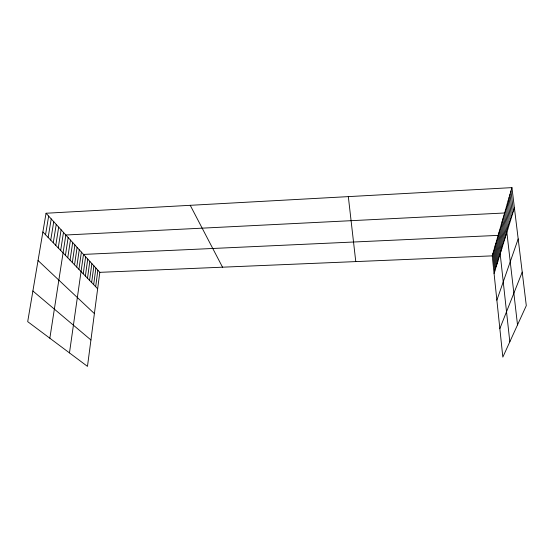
<?xml version="1.0" encoding="UTF-8"?>
<svg xmlns="http://www.w3.org/2000/svg" width="554" height="554" viewBox="0 0 554 554"><rect width="100%" height="100%" fill="white"/><g stroke="black" fill="none" stroke-linecap="round" stroke-linejoin="round"><path stroke-width="0.83" d="M46.051 213.242L99.803 272.339L87.47 366.374L27.7 321.645L46.051 213.242L511.944 187.626L526.3 305.642L502.831 357.122L492.229 255.865L511.944 187.626M93.668 284.624L95.89 268.032M95.676 286.702L97.857 270.2M91.639 282.519L93.896 265.837M89.582 280.386L91.867 263.614M87.49 278.226L89.817 261.356M85.371 276.031L87.74 259.071M83.232 273.808L85.635 256.758M78.91 269.334L81.39 252.098M69.465 352.905L83.495 254.411L498.15 235.381L509.819 341.797M76.743 267.083L79.264 249.75M74.541 264.805L77.103 247.375M72.311 262.492L74.908 244.972M70.046 260.151L72.692 242.527M67.754 257.769L70.441 240.055M65.42 255.359L68.156 237.541M49.846 338.217L65.836 235L504.618 212.985L517.512 324.921M60.67 250.436L63.488 232.417M58.239 247.915L61.106 229.792M55.774 245.36L58.689 227.133M53.267 242.77L56.238 224.439M50.726 240.138L53.745 221.704M48.15 237.465L51.217 218.927M45.532 234.757L48.655 216.108M494.071 273.468L514.41 207.93M496.869 300.178L518.184 238.912M499.846 328.605L522.221 272.111M99.803 272.339L492.229 255.865M32.887 290.995L90.932 339.983M38.046 260.532L94.395 313.599M42.88 232.001L97.649 288.752M190.237 205.312L222.528 267.187M510.975 190.978L513.413 211.157M510.019 194.274L512.429 214.329M509.084 197.515L511.46 217.452M508.163 200.707L510.504 220.52M507.256 203.851L509.569 223.546M506.363 206.947L508.648 226.517M505.483 209.987L507.734 229.439M503.766 215.935L505.961 235.159M348.327 196.622L355.772 261.592M502.928 218.837L505.096 237.95M502.097 221.704L504.244 240.692M501.287 224.522L503.406 243.4M500.484 227.292L502.575 246.066M499.694 230.028L501.765 248.691M498.912 232.722L500.961 251.274M497.367 238.075L499.369 256.412M496.599 240.727L498.579 258.96M495.844 243.344L497.797 261.467M495.103 245.921L497.028 263.939M494.369 248.462L496.273 266.377M493.642 250.969L495.532 268.773M492.928 253.434L494.798 271.141"/></g></svg>
